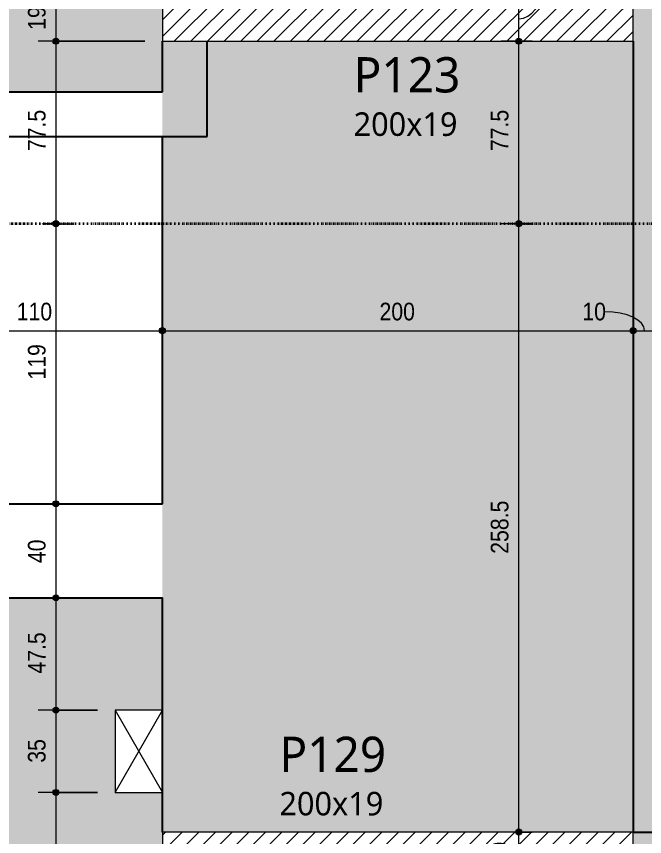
# Model space of a CAD drawing. Header units: centimetres. Extents: x -2136 to 34701, y -1430 to 84208.
# Drawn here: x 1054.5 to 1321.4, y -36.7 to 311.8 of the extents above; entities that cross this region are included whole.
import ezdxf

# ---------------------------------------------------------------- set-up
doc = ezdxf.new("R2010")
doc.units = ezdxf.units.CM
doc.linetypes.add('Dash dot', pattern=[1.5875, 0.635, -0.47625, 0, -0.47625])
for name, color, linetype, lineweight in [('A-ANNO-DIMS', 7, 'Continuous', 9), ('A-ANNO-DIMS-50', 7, 'Continuous', 9), ('A-DETL-GENF', 7, 'Continuous', 18), ('A-DETL-THIN', 7, 'Continuous', 18), ('A-FLOR', 7, 'Continuous', 18), ('S-BEAM', 7, 'Continuous', 18), ('S-COLS-IDEN', 7, 'Continuous', 9), ('S-GRID', 7, 'Continuous', 9)]:
    doc.layers.add(name, color=color, linetype=linetype, lineweight=lineweight)
doc.styles.add('Fira Sans_2', font='FiraSans-Regular.ttf', dxfattribs={"width": 0.9, "height": 7.5})
doc.styles.add('Gadugi', font='gadugi.ttf', dxfattribs={"height": 15})
doc.styles.add('Gadugi_1', font='gadugi.ttf', dxfattribs={"height": 10})
doc.dimstyles.new('PED_R80_1_5mm_ACIMA_As_ESQ__R00', dxfattribs={"dimscale": 30.48, "dimtxt": 10.229846, "dimasz": 0.328084, "dimexe": 0.246063, "dimexo": 0.246063, "dimgap": 0.049213, "dimtad": 1, "dimdec": 1, "dimrnd": 0.5, "dimdsep": 46, "dimtxsty": 'Fira Sans_2', "dimblk1": 'DOTSMALL', "dimblk2": 'DOTSMALL', "dimsah": 1, "dimcen": 0.09, "dimdle": 0.492126, "dimazin": 0, "dimtfac": 1, "dimtdec": 4, "dimtix": 1, "dimtmove": 0, "dimatfit": 3, "dimfxl": 1, "dimtvp": 1, "dimtolj": 1, "dimtzin": 0, "dimarcsym": 2})
doc.dimstyles.new('PED_R80_1_5mm_ACIMA_As_ESQ__R00_1', dxfattribs={"dimscale": 30.48, "dimtxt": 10.229846, "dimasz": 0.328084, "dimexe": 0.246063, "dimexo": 0.246063, "dimgap": 0.049213, "dimtad": 1, "dimdec": 1, "dimrnd": 0.5, "dimdsep": 46, "dimtxsty": 'Fira Sans_2', "dimblk1": 'DOTSMALL', "dimblk2": 'DOTSMALL', "dimsah": 1, "dimcen": 0.09, "dimdle": 0.492126, "dimazin": 0, "dimtfac": 1, "dimtdec": 4, "dimtix": 1, "dimtmove": 1, "dimatfit": 3, "dimfxl": 1, "dimtvp": 1, "dimtolj": 1, "dimtzin": 0, "dimarcsym": 2})
doc.dimstyles.new('PED_R80_1_5mm_ACIMA_As_ESQ__R00_3', dxfattribs={"dimscale": 30.48, "dimtxt": 10.229846, "dimasz": 0.328084, "dimexe": 0.246063, "dimexo": 0.246063, "dimgap": 0.049213, "dimtad": 1, "dimdec": 1, "dimrnd": 0.5, "dimdsep": 46, "dimtxsty": 'Fira Sans_2', "dimblk1": 'DOTSMALL', "dimblk2": 'DOTSMALL', "dimsah": 1, "dimcen": 0.09, "dimdle": 0.492126, "dimazin": 0, "dimtfac": 1, "dimtdec": 4, "dimtix": 1, "dimtmove": 0, "dimatfit": 3, "dimfxl": 1, "dimtvp": 1, "dimtolj": 1, "dimtzin": 0, "dimarcsym": 2})
pattern_1 = [(45, (0, 0), (-3.535534, 3.535534), [])]

# ---------------------------------------------------------------- blocks, each defined once
blk = doc.blocks.new('DIMBLOCK197-PL K 100 - FORMA DO 5º PAVIMENTO')
at = {"layer": 'A-ANNO-DIMS-50', "true_color": 0x000032}
h = blk.add_hatch(color=178, dxfattribs=at)
edge = h.paths.add_edge_path(flags=0)
edge.add_arc((1267.93, -34.75), 1.25, 0, 360)
h = blk.add_hatch(color=178, dxfattribs=at)
edge = h.paths.add_edge_path(flags=0)
edge.add_arc((1267.93, -53.75), 1.25, 0, 360)
at = {"layer": 'A-ANNO-DIMS-50', "color": 178, "true_color": 0x000032}
for p, q in [((1273.67, -34.75), (1260.43, -34.75)), ((1267.93, -53.75), (1267.93, -34.75)), ((1267.93, -34.75), (1273.67, -34.75)), ((1273.67, -53.75), (1260.43, -53.75)), ((1267.93, -53.75), (1273.67, -53.75))]:
    blk.add_line(p, q, dxfattribs=at)
for centre in [(1267.93, -34.75), (1267.93, -53.75)]:
    blk.add_circle(centre, 1.25, dxfattribs=at)
at = {"layer": 'A-ANNO-DIMS-50', "color": 0, "insert": (1256.05, -48.91), "char_height": 7.5, "width": 11.1741, "attachment_point": 1, "rotation": 90, "line_spacing_factor": 1.049215, "style": 'Fira Sans_2'}
blk.add_mtext('19', dxfattribs=at)
blk = doc.blocks.new('_DotSmall')
at = {"color": 0, "linetype": 'ByBlock', "const_width": 0.5}
blk.add_lwpolyline([(-0.0625, 0, 1), (0.0625, 0, 1)], format="xyb", close=True, dxfattribs=at)
blk = doc.blocks.new('DIMBLOCK198-PL K 100 - FORMA DO 5º PAVIMENTO')
at = {"layer": 'A-ANNO-DIMS-50', "true_color": 0x000032}
h = blk.add_hatch(color=178, dxfattribs=at)
edge = h.paths.add_edge_path(flags=0)
edge.add_arc((1267.93, 223.75), 1.25, 0, 360)
h = blk.add_hatch(color=178, dxfattribs=at)
edge = h.paths.add_edge_path(flags=0)
edge.add_arc((1267.93, -34.75), 1.25, 0, 360)
at = {"layer": 'A-ANNO-DIMS-50', "color": 178, "true_color": 0x000032}
for p, q in [((1273.67, 223.75), (1260.43, 223.75)), ((1267.93, -34.75), (1267.93, 223.75)), ((1267.93, 223.75), (1273.67, 223.75)), ((1273.67, -34.75), (1260.43, -34.75)), ((1267.93, -34.75), (1273.67, -34.75))]:
    blk.add_line(p, q, dxfattribs=at)
for centre in [(1267.93, 223.75), (1267.93, -34.75)]:
    blk.add_circle(centre, 1.25, dxfattribs=at)
at = {"layer": 'A-ANNO-DIMS-50', "color": 0, "insert": (1256.05, 83.48), "char_height": 7.5, "width": 26.4402, "attachment_point": 1, "rotation": 90, "line_spacing_factor": 1.049215, "style": 'Fira Sans_2'}
blk.add_mtext('258.5', dxfattribs=at)
blk = doc.blocks.new('DIMBLOCK199-PL K 100 - FORMA DO 5º PAVIMENTO')
at = {"layer": 'A-ANNO-DIMS-50', "true_color": 0x000032}
h = blk.add_hatch(color=178, dxfattribs=at)
edge = h.paths.add_edge_path(flags=0)
edge.add_arc((1267.93, 301.25), 1.25, 0, 360)
h = blk.add_hatch(color=178, dxfattribs=at)
edge = h.paths.add_edge_path(flags=0)
edge.add_arc((1267.93, 223.75), 1.25, 0, 360)
at = {"layer": 'A-ANNO-DIMS-50', "color": 178, "true_color": 0x000032}
for p, q in [((1273.67, 301.25), (1260.43, 301.25)), ((1267.93, 223.75), (1267.93, 301.25)), ((1267.93, 301.25), (1273.67, 301.25)), ((1273.67, 223.75), (1260.43, 223.75)), ((1267.93, 223.75), (1273.67, 223.75))]:
    blk.add_line(p, q, dxfattribs=at)
for centre in [(1267.93, 301.25), (1267.93, 223.75)]:
    blk.add_circle(centre, 1.25, dxfattribs=at)
at = {"layer": 'A-ANNO-DIMS-50', "color": 0, "insert": (1256.05, 254.57), "char_height": 7.5, "width": 19.0433, "attachment_point": 1, "rotation": 90, "line_spacing_factor": 1.049215, "style": 'Fira Sans_2'}
blk.add_mtext('77.5', dxfattribs=at)
blk = doc.blocks.new('DIMBLOCK200-PL K 100 - FORMA DO 5º PAVIMENTO')
at = {"layer": 'A-ANNO-DIMS-50', "true_color": 0x000032}
h = blk.add_hatch(color=178, dxfattribs=at)
edge = h.paths.add_edge_path(flags=0)
edge.add_arc((1267.93, 320.25), 1.25, 0, 360)
h = blk.add_hatch(color=178, dxfattribs=at)
edge = h.paths.add_edge_path(flags=0)
edge.add_arc((1267.93, 301.25), 1.25, 0, 360)
at = {"layer": 'A-ANNO-DIMS-50', "color": 178, "true_color": 0x000032}
for p, q in [((1273.67, 320.25), (1260.43, 320.25)), ((1267.93, 301.25), (1267.93, 320.25)), ((1267.93, 320.25), (1273.67, 320.25)), ((1273.67, 301.25), (1260.43, 301.25)), ((1267.93, 301.25), (1273.67, 301.25))]:
    blk.add_line(p, q, dxfattribs=at)
for centre in [(1267.93, 320.25), (1267.93, 301.25)]:
    blk.add_circle(centre, 1.25, dxfattribs=at)
blk.add_ellipse((1267.93, 324.86), major_axis=(0, 14.11), ratio=0.711009, start_param=3.141593, end_param=4.712389, dxfattribs=at)
at = {"layer": 'A-ANNO-DIMS-50', "color": 0, "insert": (1274.14, 324.86), "char_height": 7.5, "width": 11.1741, "attachment_point": 1, "rotation": 90, "line_spacing_factor": 1.049215, "style": 'Fira Sans_2'}
blk.add_mtext('19', dxfattribs=at)
blk = doc.blocks.new('DIMBLOCK379-PL K 100 - FORMA DO 5º PAVIMENTO')
at = {"layer": 'A-ANNO-DIMS-50', "true_color": 0x000032}
h = blk.add_hatch(color=178, dxfattribs=at)
edge = h.paths.add_edge_path(flags=0)
edge.add_arc((1006.5, 178.28), 1.25, 0, 360)
h = blk.add_hatch(color=178, dxfattribs=at)
edge = h.paths.add_edge_path(flags=0)
edge.add_arc((1116.5, 178.28), 1.25, 0, 360)
at = {"layer": 'A-ANNO-DIMS-50', "color": 178, "true_color": 0x000032}
for p, q in [((1006.5, 172.55), (1006.5, 185.78)), ((1116.5, 172.55), (1116.5, 185.78)), ((1006.5, 178.28), (1116.5, 178.28)), ((1006.5, 178.28), (1006.5, 172.55)), ((1116.5, 178.28), (1116.5, 172.55))]:
    blk.add_line(p, q, dxfattribs=at)
for centre in [(1006.5, 178.28), (1116.5, 178.28)]:
    blk.add_circle(centre, 1.25, dxfattribs=at)
at = {"layer": 'A-ANNO-DIMS-50', "color": 0, "insert": (1054.61, 190.16), "char_height": 7.5, "width": 16.5251, "attachment_point": 1, "line_spacing_factor": 1.049215, "style": 'Fira Sans_2'}
blk.add_mtext('110', dxfattribs=at)
blk = doc.blocks.new('DIMBLOCK380-PL K 100 - FORMA DO 5º PAVIMENTO')
at = {"layer": 'A-ANNO-DIMS-50', "true_color": 0x000032}
h = blk.add_hatch(color=178, dxfattribs=at)
edge = h.paths.add_edge_path(flags=0)
edge.add_arc((1116.5, 178.28), 1.25, 0, 360)
h = blk.add_hatch(color=178, dxfattribs=at)
edge = h.paths.add_edge_path(flags=0)
edge.add_arc((1316.5, 178.28), 1.25, 0, 360)
at = {"layer": 'A-ANNO-DIMS-50', "color": 178, "true_color": 0x000032}
for p, q in [((1116.5, 172.55), (1116.5, 185.78)), ((1316.5, 172.55), (1316.5, 185.78)), ((1116.5, 178.28), (1316.5, 178.28)), ((1116.5, 178.28), (1116.5, 172.55)), ((1316.5, 178.28), (1316.5, 172.55))]:
    blk.add_line(p, q, dxfattribs=at)
for centre in [(1116.5, 178.28), (1316.5, 178.28)]:
    blk.add_circle(centre, 1.25, dxfattribs=at)
at = {"layer": 'A-ANNO-DIMS-50', "color": 0, "insert": (1208.76, 190.16), "char_height": 7.5, "width": 18.5711, "attachment_point": 1, "line_spacing_factor": 1.049215, "style": 'Fira Sans_2'}
blk.add_mtext('200', dxfattribs=at)
blk = doc.blocks.new('DIMBLOCK381-PL K 100 - FORMA DO 5º PAVIMENTO')
at = {"layer": 'A-ANNO-DIMS-50', "true_color": 0x000032}
h = blk.add_hatch(color=178, dxfattribs=at)
edge = h.paths.add_edge_path(flags=0)
edge.add_arc((1316.5, 178.28), 1.25, 0, 360)
h = blk.add_hatch(color=178, dxfattribs=at)
edge = h.paths.add_edge_path(flags=0)
edge.add_arc((1326.31, 178.28), 1.25, 0, 360)
at = {"layer": 'A-ANNO-DIMS-50', "color": 178, "true_color": 0x000032}
for p, q in [((1316.5, 172.55), (1316.5, 185.78)), ((1316.5, 178.28), (1326.31, 178.28)), ((1316.5, 178.28), (1316.5, 172.55)), ((1326.31, 179.13), (1326.31, 170.78)), ((1326.31, 178.28), (1326.31, 179.13))]:
    blk.add_line(p, q, dxfattribs=at)
for centre in [(1316.5, 178.28), (1326.31, 178.28)]:
    blk.add_circle(centre, 1.25, dxfattribs=at)
blk.add_ellipse((1304.51, 178.28), major_axis=(16.89, 0), ratio=0.476972, start_param=0, end_param=1.570796, dxfattribs=at)
at = {"layer": 'A-ANNO-DIMS-50', "color": 0, "insert": (1294.94, 190.16), "char_height": 7.5, "width": 11.4889, "attachment_point": 1, "line_spacing_factor": 1.049215, "style": 'Fira Sans_2'}
blk.add_mtext('10', dxfattribs=at)
blk = doc.blocks.new('DIMBLOCK548-PL K 100 - FORMA DO 5º PAVIMENTO')
at = {"layer": 'A-ANNO-DIMS-50', "true_color": 0x000032}
h = blk.add_hatch(color=178, dxfattribs=at)
edge = h.paths.add_edge_path(flags=0)
edge.add_arc((1071.26, 320.25), 1.25, 0, 360)
h = blk.add_hatch(color=178, dxfattribs=at)
edge = h.paths.add_edge_path(flags=0)
edge.add_arc((1071.26, 301.25), 1.25, 0, 360)
at = {"layer": 'A-ANNO-DIMS-50', "color": 178, "true_color": 0x000032}
for p, q in [((1109, 320.25), (1063.76, 320.25)), ((1071.26, 320.25), (1071.26, 301.25)), ((1071.26, 320.25), (1109, 320.25)), ((1109, 301.25), (1063.76, 301.25)), ((1071.26, 301.25), (1109, 301.25))]:
    blk.add_line(p, q, dxfattribs=at)
for centre in [(1071.26, 320.25), (1071.26, 301.25)]:
    blk.add_circle(centre, 1.25, dxfattribs=at)
at = {"layer": 'A-ANNO-DIMS-50', "color": 0, "insert": (1059.37, 306.09), "char_height": 7.5, "width": 11.1741, "attachment_point": 1, "rotation": 90, "line_spacing_factor": 1.049215, "style": 'Fira Sans_2'}
blk.add_mtext('19', dxfattribs=at)
blk = doc.blocks.new('DIMBLOCK549-PL K 100 - FORMA DO 5º PAVIMENTO')
at = {"layer": 'A-ANNO-DIMS-50', "true_color": 0x000032}
h = blk.add_hatch(color=178, dxfattribs=at)
edge = h.paths.add_edge_path(flags=0)
edge.add_arc((1071.26, 301.25), 1.25, 0, 360)
h = blk.add_hatch(color=178, dxfattribs=at)
edge = h.paths.add_edge_path(flags=0)
edge.add_arc((1071.26, 223.75), 1.25, 0, 360)
at = {"layer": 'A-ANNO-DIMS-50', "color": 178, "true_color": 0x000032}
for p, q in [((1109, 301.25), (1063.76, 301.25)), ((1071.26, 301.25), (1071.26, 223.75)), ((1071.26, 301.25), (1109, 301.25)), ((1065.53, 223.75), (1078.76, 223.75)), ((1071.26, 223.75), (1065.53, 223.75))]:
    blk.add_line(p, q, dxfattribs=at)
for centre in [(1071.26, 301.25), (1071.26, 223.75)]:
    blk.add_circle(centre, 1.25, dxfattribs=at)
at = {"layer": 'A-ANNO-DIMS-50', "color": 0, "insert": (1059.37, 254.57), "char_height": 7.5, "width": 19.0433, "attachment_point": 1, "rotation": 90, "line_spacing_factor": 1.049215, "style": 'Fira Sans_2'}
blk.add_mtext('77.5', dxfattribs=at)
blk = doc.blocks.new('DIMBLOCK550-PL K 100 - FORMA DO 5º PAVIMENTO')
at = {"layer": 'A-ANNO-DIMS-50', "true_color": 0x000032}
h = blk.add_hatch(color=178, dxfattribs=at)
edge = h.paths.add_edge_path(flags=0)
edge.add_arc((1071.26, 223.75), 1.25, 0, 360)
h = blk.add_hatch(color=178, dxfattribs=at)
edge = h.paths.add_edge_path(flags=0)
edge.add_arc((1071.26, 104.75), 1.25, 0, 360)
at = {"layer": 'A-ANNO-DIMS-50', "color": 178, "true_color": 0x000032}
for p, q in [((1065.53, 223.75), (1078.76, 223.75)), ((1071.26, 223.75), (1065.53, 223.75)), ((1071.26, 223.75), (1071.26, 104.75)), ((1065.53, 104.75), (1078.76, 104.75)), ((1071.26, 104.75), (1065.53, 104.75))]:
    blk.add_line(p, q, dxfattribs=at)
for centre in [(1071.26, 223.75), (1071.26, 104.75)]:
    blk.add_circle(centre, 1.25, dxfattribs=at)
at = {"layer": 'A-ANNO-DIMS-50', "color": 0, "insert": (1059.37, 157.5), "char_height": 7.5, "width": 16.2104, "attachment_point": 1, "rotation": 90, "line_spacing_factor": 1.049215, "style": 'Fira Sans_2'}
blk.add_mtext('119', dxfattribs=at)
blk = doc.blocks.new('DIMBLOCK551-PL K 100 - FORMA DO 5º PAVIMENTO')
at = {"layer": 'A-ANNO-DIMS-50', "true_color": 0x000032}
h = blk.add_hatch(color=178, dxfattribs=at)
edge = h.paths.add_edge_path(flags=0)
edge.add_arc((1071.26, 104.75), 1.25, 0, 360)
h = blk.add_hatch(color=178, dxfattribs=at)
edge = h.paths.add_edge_path(flags=0)
edge.add_arc((1071.26, 64.75), 1.25, 0, 360)
at = {"layer": 'A-ANNO-DIMS-50', "color": 178, "true_color": 0x000032}
for p, q in [((1065.53, 104.75), (1078.76, 104.75)), ((1071.26, 104.75), (1065.53, 104.75)), ((1071.26, 104.75), (1071.26, 64.75)), ((1065.53, 64.75), (1078.76, 64.75)), ((1071.26, 64.75), (1065.53, 64.75))]:
    blk.add_line(p, q, dxfattribs=at)
for centre in [(1071.26, 104.75), (1071.26, 64.75)]:
    blk.add_circle(centre, 1.25, dxfattribs=at)
at = {"layer": 'A-ANNO-DIMS-50', "color": 0, "insert": (1059.37, 79.5), "char_height": 7.5, "width": 12.5906, "attachment_point": 1, "rotation": 90, "line_spacing_factor": 1.049215, "style": 'Fira Sans_2'}
blk.add_mtext('40', dxfattribs=at)
blk = doc.blocks.new('DIMBLOCK552-PL K 100 - FORMA DO 5º PAVIMENTO')
at = {"layer": 'A-ANNO-DIMS-50', "true_color": 0x000032}
h = blk.add_hatch(color=178, dxfattribs=at)
edge = h.paths.add_edge_path(flags=0)
edge.add_arc((1071.26, 64.75), 1.25, 0, 360)
h = blk.add_hatch(color=178, dxfattribs=at)
edge = h.paths.add_edge_path(flags=0)
edge.add_arc((1071.26, 17.01), 1.25, 0, 360)
at = {"layer": 'A-ANNO-DIMS-50', "color": 178, "true_color": 0x000032}
for p, q in [((1065.53, 64.75), (1078.76, 64.75)), ((1071.26, 64.75), (1065.53, 64.75)), ((1071.26, 64.75), (1071.26, 17.01)), ((1088.99, 17.01), (1063.76, 17.01)), ((1071.26, 17.01), (1088.99, 17.01))]:
    blk.add_line(p, q, dxfattribs=at)
for centre in [(1071.26, 64.75), (1071.26, 17.01)]:
    blk.add_circle(centre, 1.25, dxfattribs=at)
at = {"layer": 'A-ANNO-DIMS-50', "color": 0, "insert": (1059.37, 32.55), "char_height": 7.5, "width": 19.9875, "attachment_point": 1, "rotation": 90, "line_spacing_factor": 1.049215, "style": 'Fira Sans_2'}
blk.add_mtext('47.5', dxfattribs=at)
blk = doc.blocks.new('DIMBLOCK553-PL K 100 - FORMA DO 5º PAVIMENTO')
at = {"layer": 'A-ANNO-DIMS-50', "true_color": 0x000032}
h = blk.add_hatch(color=178, dxfattribs=at)
edge = h.paths.add_edge_path(flags=0)
edge.add_arc((1071.26, 17.01), 1.25, 0, 360)
h = blk.add_hatch(color=178, dxfattribs=at)
edge = h.paths.add_edge_path(flags=0)
edge.add_arc((1071.26, -17.9), 1.25, 0, 360)
at = {"layer": 'A-ANNO-DIMS-50', "color": 178, "true_color": 0x000032}
for p, q in [((1088.99, 17.01), (1063.76, 17.01)), ((1071.26, 17.01), (1071.26, -17.9)), ((1071.26, 17.01), (1088.99, 17.01)), ((1088.99, -17.9), (1063.76, -17.9)), ((1071.26, -17.9), (1088.99, -17.9))]:
    blk.add_line(p, q, dxfattribs=at)
for centre in [(1071.26, 17.01), (1071.26, -17.9)]:
    blk.add_circle(centre, 1.25, dxfattribs=at)
at = {"layer": 'A-ANNO-DIMS-50', "color": 0, "insert": (1059.37, -5.3), "char_height": 7.5, "width": 11.6463, "attachment_point": 1, "rotation": 90, "line_spacing_factor": 1.049215, "style": 'Fira Sans_2'}
blk.add_mtext('35', dxfattribs=at)
blk = doc.blocks.new('DIMBLOCK554-PL K 100 - FORMA DO 5º PAVIMENTO')
at = {"layer": 'A-ANNO-DIMS-50', "true_color": 0x000032}
h = blk.add_hatch(color=178, dxfattribs=at)
edge = h.paths.add_edge_path(flags=0)
edge.add_arc((1071.26, -17.9), 1.25, 0, 360)
h = blk.add_hatch(color=178, dxfattribs=at)
edge = h.paths.add_edge_path(flags=0)
edge.add_arc((1071.26, -193.1), 1.25, 0, 360)
at = {"layer": 'A-ANNO-DIMS-50', "color": 178, "true_color": 0x000032}
for p, q in [((1088.99, -17.9), (1063.76, -17.9)), ((1071.26, -17.9), (1071.26, -193.1)), ((1071.26, -17.9), (1088.99, -17.9)), ((1088.99, -193.1), (1063.76, -193.1)), ((1071.26, -193.1), (1088.99, -193.1))]:
    blk.add_line(p, q, dxfattribs=at)
for centre in [(1071.26, -17.9), (1071.26, -193.1)]:
    blk.add_circle(centre, 1.25, dxfattribs=at)
at = {"layer": 'A-ANNO-DIMS-50', "color": 0, "insert": (1059.37, -112.19), "char_height": 7.5, "width": 16.053, "attachment_point": 1, "rotation": 90, "line_spacing_factor": 1.049215, "style": 'Fira Sans_2'}
blk.add_mtext('175', dxfattribs=at)

msp = doc.modelspace()

# ---------------------------------------------------------------- hatches: boundary and pattern name
at = {"layer": 'A-DETL-GENF', "true_color": 0x808080}
h = msp.add_hatch(dxfattribs=at)
h.set_pattern_fill('FP_1', color=8, style=0, pattern_type=2)
h.set_pattern_definition(pattern_1)
h.paths.add_polyline_path([(1116.5, 301.25), (1316.5, 301.25), (1316.5, 320.25), (1116.5, 320.25)], flags=0)
h = msp.add_hatch(dxfattribs=at)
h.set_pattern_fill('FP_1', color=8, style=0, pattern_type=2)
h.set_pattern_definition(pattern_1)
h.paths.add_polyline_path([(1116.5, -53.75), (1316.5, -53.75), (1316.5, -34.75), (1116.5, -34.75)], flags=0)
at = {"layer": 'A-FLOR', "true_color": 0xb4bee6}
h = msp.add_hatch(color=9, dxfattribs=at)
h.paths.add_polyline_path([(871.39, 279.75), (1116.5, 279.75), (1116.5, 654.75), (665, 654.75), (665, 593.75), (540, 593.75), (540, 654.75), (330, 654.75), (330, 390.25), (314.99, 390.25), (314.99, 370.23), (295, 370.23), (295, 279.75), (461.08, 279.75)], flags=0)
h.paths.add_polyline_path([(582.94, 410.27), (557.94, 410.27), (557.94, 418.27), (582.94, 418.27)], flags=0)
at = {"layer": 'A-FLOR', "true_color": 0xfcd5b4}
h = msp.add_hatch(color=254, dxfattribs=at)
h.paths.add_polyline_path([(1591.5, -34.75), (1591.5, 339.75), (1316.5, 339.75), (1316.5, -34.75), (1486.86, -34.75)], flags=0)
h.paths.add_polyline_path([(1420.48, 82.78), (1410.13, 82.78), (1399.85, 83.98), (1389.78, 86.37), (1380.06, 89.91), (1370.81, 94.55), (1362.16, 100.24), (1354.23, 106.89), (1347.13, 114.42), (1340.95, 122.72), (1335.77, 131.69), (1331.67, 141.19), (1328.71, 151.1), (1326.91, 161.3), (1326.31, 171.63), (1326.91, 181.96), (1328.71, 192.15), (1331.67, 202.07), (1335.77, 211.57), (1340.95, 220.54), (1347.13, 228.84), (1354.23, 236.37), (1362.16, 243.02), (1370.81, 248.71), (1380.06, 253.35), (1389.78, 256.89), (1399.85, 259.28), (1410.6, 260.48), (1420.48, 260.48), (1430.76, 259.28), (1440.83, 256.89), (1450.56, 253.35), (1459.81, 248.71), (1468.45, 243.02), (1476.38, 236.37), (1483.48, 228.84), (1489.67, 220.54), (1494.84, 211.57), (1498.94, 202.07), (1501.91, 192.15), (1503.7, 181.96), (1504.31, 171.63), (1503.7, 161.3), (1501.91, 151.1), (1498.94, 141.19), (1494.84, 131.69), (1489.67, 122.72), (1483.48, 114.42), (1476.38, 106.89), (1468.45, 100.24), (1459.81, 94.55), (1450.56, 89.91), (1440.83, 86.37), (1430.76, 83.98), (1429.36, 83.82)], flags=0)
h.paths.add_polyline_path([(1420.02, 96.78), (1429.36, 97.96), (1438.48, 100.3), (1447.24, 103.77), (1455.49, 108.3), (1463.11, 113.84), (1469.98, 120.29), (1476.19, 127.88), (1481.03, 135.5), (1485.04, 144.02), (1487.95, 152.98), (1489.72, 162.23), (1490.31, 171.63), (1489.67, 181.29), (1487.95, 190.28), (1485.04, 199.24), (1481.03, 207.76), (1475.98, 215.71), (1469.98, 222.97), (1463.11, 229.42), (1455.49, 234.95), (1447.24, 239.49), (1438.48, 242.96), (1429.36, 245.3), (1420.02, 246.48), (1410.6, 246.48), (1401.25, 245.3), (1392.13, 242.96), (1383.37, 239.49), (1375.12, 234.95), (1367.5, 229.42), (1360.63, 222.97), (1354.63, 215.71), (1349.58, 207.76), (1345.57, 199.24), (1342.66, 190.28), (1340.9, 181.03), (1340.31, 171.63), (1340.95, 161.97), (1342.66, 152.98), (1345.57, 144.02), (1349.58, 135.5), (1354.63, 127.55), (1360.63, 120.29), (1367.5, 113.84), (1375.12, 108.3), (1383.37, 103.77), (1392.13, 100.3), (1401.25, 97.96), (1410.6, 96.78)], flags=0)
msp.add_hatch(color=254, dxfattribs=at).paths.add_polyline_path([(1116.5, -338.25), (1116.5, -243.1), (1096.49, -243.1), (1096.49, -193.1), (1116.5, -193.1), (1116.5, -17.9), (1096.49, -17.9), (1096.49, 17.01), (1116.5, 17.01), (1116.5, 64.75), (983.5, 64.75), (983.5, -338.25), (1076.55, -338.25)], flags=0)
at = {"layer": 'S-BEAM', "true_color": 0xfcd5b4}
for points in [[(1116.5, -34.75), (1316.5, -34.75), (1316.5, 301.25), (1135.5, 301.25), (1135.5, 260.75), (1116.5, 260.75), (1116.5, 64.75)], [(1135.5, 260.75), (1135.5, 301.25), (1116.5, 301.25), (1116.5, 260.75)], [(1486.86, -53.75), (1591.5, -53.75), (1591.5, -34.75), (1316.5, -34.75), (1316.5, -53.75), (1354.69, -53.75)]]:
    msp.add_hatch(color=254, dxfattribs=at).paths.add_polyline_path(points, flags=0)

# ---------------------------------------------------------------- linework, layer by layer
at = {"lineweight": 18}
for p, q in [((1096.5, -17.9), (1116.5, 17)), ((1096.5, 17), (1116.5, -17.9))]:
    msp.add_line(p, q, dxfattribs=at)
at = {"layer": 'A-DETL-THIN'}
for p, q in [((1116.5, 320.25), (1116.5, 301.25)), ((1316.5, 301.25), (1316.5, 320.25)), ((1116.5, 301.25), (1316.5, 301.25)), ((1116.5, -34.75), (1116.5, -53.75)), ((1316.5, -34.75), (1116.5, -34.75)), ((1316.5, -53.75), (1316.5, -34.75))]:
    msp.add_line(p, q, dxfattribs=at)
at = {"layer": 'A-FLOR'}
for p, q in [((1116.5, 301.25), (1116.5, 279.75)), ((1116.5, 279.75), (295, 279.75)), ((1116.5, 17.01), (1096.49, 17.01)), ((1096.49, 17.01), (1096.49, -17.9)), ((1096.49, -17.9), (1116.5, -17.9))]:
    msp.add_line(p, q, dxfattribs=at)
at = {"layer": 'S-BEAM', "lineweight": 25}
for p, q in [((1116.5, 279.75), (1116.5, 301.25)), ((1135.5, 260.75), (1135.5, 301.25)), ((1316.5, 301.25), (1316.5, -34.75)), ((295, 279.75), (1116.5, 279.75)), ((276, 260.75), (1116.5, 260.75)), ((1116.5, 104.75), (1116.5, 260.75)), ((1116.5, 260.75), (1135.5, 260.75)), ((962.5, 104.75), (1116.5, 104.75)), ((983.5, 64.75), (1116.5, 64.75)), ((1116.5, -34.75), (1116.5, 64.75)), ((1316.5, -34.75), (1591.5, -34.75))]:
    msp.add_line(p, q, dxfattribs=at)
at = {"layer": 'S-GRID', "color": 114, "linetype": 'Dash dot', "lineweight": 35, "true_color": 0x00b050}
msp.add_line((1962.5, 223.75), (-2070.84, 223.75), dxfattribs=at)

# ---------------------------------------------------------------- texts
at = {"layer": 'S-COLS-IDEN', "attachment_point": 1}
for s, insert, char_height, width, style in [('P123', (1197.76, 294.51), 15, 56.519, 'Gadugi'), ('200x19', (1197.76, 271.05), 10, 54.1139, 'Gadugi_1'), ('P129', (1166.24, 5.78), 15, 56.519, 'Gadugi'), ('200x19', (1166.24, -17.68), 10, 54.1139, 'Gadugi_1')]:
    msp.add_mtext(s, dxfattribs=dict(at, insert=insert, char_height=char_height, width=width, style=style))

# ---------------------------------------------------------------- dimensions: what is measured, and where the dimension line sits
at = {"layer": 'A-ANNO-DIMS', "color": 178, "true_color": 0x000032}
dim = msp.add_linear_dim(base=(1267.93, 320.25), p1=(1266.17, 301.25), p2=(1266.17, 320.25), angle=90, dimstyle='PED_R80_1_5mm_ACIMA_As_ESQ__R00_1', override={"dimpost": '<>', "dimfxl": 19}, dxfattribs=at)
dim.commit()
dim.dimension.update_dxf_attribs({"geometry": 'DIMBLOCK200-PL K 100 - FORMA DO 5º PAVIMENTO', "text_midpoint": (1279.14, 330.45), "dimtype": 160, "text_rotation": 90})
for base, p1, p2, dimstyle, override, picture, middle in [((1071.26, 301.25), (1116.5, 320.25), (1116.5, 301.25), 'PED_R80_1_5mm_ACIMA_As_ESQ__R00_3', {"dimpost": '<>', "dimfxl": 19}, 'DIMBLOCK548-PL K 100 - FORMA DO 5º PAVIMENTO', (1065.89, 310.75)), ((1071.26, 223.75), (1116.5, 301.25), (1073.03, 223.75), 'PED_R80_1_5mm_ACIMA_As_ESQ__R00_3', {"dimpost": '<>', "dimfxl": 88.861245}, 'DIMBLOCK549-PL K 100 - FORMA DO 5º PAVIMENTO', (1065.94, 262.5)), ((1267.93, 301.25), (1266.17, 223.75), (1266.17, 301.25), 'PED_R80_1_5mm_ACIMA_As_ESQ__R00', {"dimpost": '<>', "dimfxl": 77.5}, 'DIMBLOCK199-PL K 100 - FORMA DO 5º PAVIMENTO', (1262.62, 262.5)), ((1071.26, 104.75), (1073.03, 223.75), (1073.03, 104.75), 'PED_R80_1_5mm_ACIMA_As_ESQ__R00_3', {"dimpost": '<>', "dimfxl": 119.000045}, 'DIMBLOCK550-PL K 100 - FORMA DO 5º PAVIMENTO', (1065.89, 164.25)), ((1267.93, 223.75), (1266.17, -34.75), (1266.17, 223.75), 'PED_R80_1_5mm_ACIMA_As_ESQ__R00', {"dimpost": '<>', "dimfxl": 258.5}, 'DIMBLOCK198-PL K 100 - FORMA DO 5º PAVIMENTO', (1262.62, 94.5)), ((1071.26, 64.75), (1073.03, 104.75), (1073.03, 64.75), 'PED_R80_1_5mm_ACIMA_As_ESQ__R00_3', {"dimpost": '<>', "dimfxl": 40}, 'DIMBLOCK551-PL K 100 - FORMA DO 5º PAVIMENTO', (1065.94, 84.75)), ((1071.26, 17.01), (1073.03, 64.75), (1096.49, 17.01), 'PED_R80_1_5mm_ACIMA_As_ESQ__R00_3', {"dimpost": '<>', "dimfxl": 53.199086}, 'DIMBLOCK552-PL K 100 - FORMA DO 5º PAVIMENTO', (1065.94, 40.88)), ((1071.26, -17.9), (1096.49, 17.01), (1096.49, -17.9), 'PED_R80_1_5mm_ACIMA_As_ESQ__R00_3', {"dimpost": '<>', "dimfxl": 34.910408}, 'DIMBLOCK553-PL K 100 - FORMA DO 5º PAVIMENTO', (1065.94, -0.45)), ((1071.26, -193.1), (1096.49, -17.9), (1096.49, -193.1), 'PED_R80_1_5mm_ACIMA_As_ESQ__R00_3', {"dimpost": '<>', "dimfxl": 175.196965}, 'DIMBLOCK554-PL K 100 - FORMA DO 5º PAVIMENTO', (1065.94, -105.5)), ((1267.93, -34.75), (1266.17, -53.75), (1266.17, -34.75), 'PED_R80_1_5mm_ACIMA_As_ESQ__R00', {"dimpost": '<>', "dimfxl": 19}, 'DIMBLOCK197-PL K 100 - FORMA DO 5º PAVIMENTO', (1262.56, -44.25))]:
    dim = msp.add_linear_dim(base=base, p1=p1, p2=p2, angle=90, dimstyle=dimstyle, override=override, dxfattribs=at)
    dim.commit()
    dim.dimension.update_dxf_attribs({"geometry": picture, "text_midpoint": middle})
for base, p1, p2, override, picture, middle in [((1116.5, 178.28), (1006.5, 180.05), (1116.5, 180.05), {"dimpost": '<>', "dimfxl": 109.999956}, 'DIMBLOCK379-PL K 100 - FORMA DO 5º PAVIMENTO', (1061.5, 183.59)), ((1316.5, 178.28), (1116.5, 180.05), (1316.5, 180.05), {"dimpost": '<>', "dimfxl": 200}, 'DIMBLOCK380-PL K 100 - FORMA DO 5º PAVIMENTO', (1216.5, 183.59))]:
    dim = msp.add_linear_dim(base=base, p1=p1, p2=p2, dimstyle='PED_R80_1_5mm_ACIMA_As_ESQ__R00_3', override=override, dxfattribs=at)
    dim.commit()
    dim.dimension.update_dxf_attribs({"geometry": picture, "text_midpoint": middle})
dim = msp.add_linear_dim(base=(1326.31, 178.28), p1=(1316.5, 180.05), p2=(1326.31, 171.63), dimstyle='PED_R80_1_5mm_ACIMA_As_ESQ__R00_1', override={"dimpost": '<>', "dimfxl": 12.922859}, dxfattribs=at)
dim.commit()
dim.dimension.update_dxf_attribs({"geometry": 'DIMBLOCK381-PL K 100 - FORMA DO 5º PAVIMENTO', "text_midpoint": (1300.68, 185.16), "dimtype": 160})

doc.saveas('drawing.dxf')
